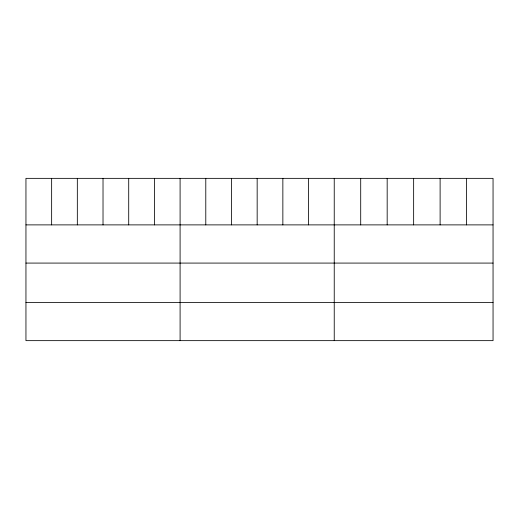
<?xml version="1.0" encoding="UTF-8"?>
<svg xmlns="http://www.w3.org/2000/svg" width="519" height="519" viewBox="0 0 519 519"><rect width="100%" height="100%" fill="white"/><g stroke="black" fill="none" stroke-linecap="round" stroke-linejoin="round"><path stroke-width="0.78" d="M493.05 224.883L493.05 340.646L25.95 340.646L25.95 178.354L493.05 178.354L493.05 224.883L25.95 224.883M25.95 263.081L493.05 263.081M25.95 302.441L493.05 302.441M466.581 178.354L466.581 224.883M440.112 178.354L440.112 224.883M413.643 178.354L413.643 224.883M387.174 178.354L387.174 224.883M360.705 178.354L360.705 224.883M334.236 178.354L334.236 340.646M308.546 178.354L308.546 224.883M282.855 178.354L282.855 224.883M257.165 178.354L257.165 224.883M231.474 178.354L231.474 224.883M205.784 178.354L205.784 224.883M180.093 178.354L180.093 340.646M154.403 178.354L154.403 224.883M128.712 178.354L128.712 224.883M103.022 178.354L103.022 224.883M77.331 178.354L77.331 224.883M51.641 178.354L51.641 224.883"/></g></svg>
